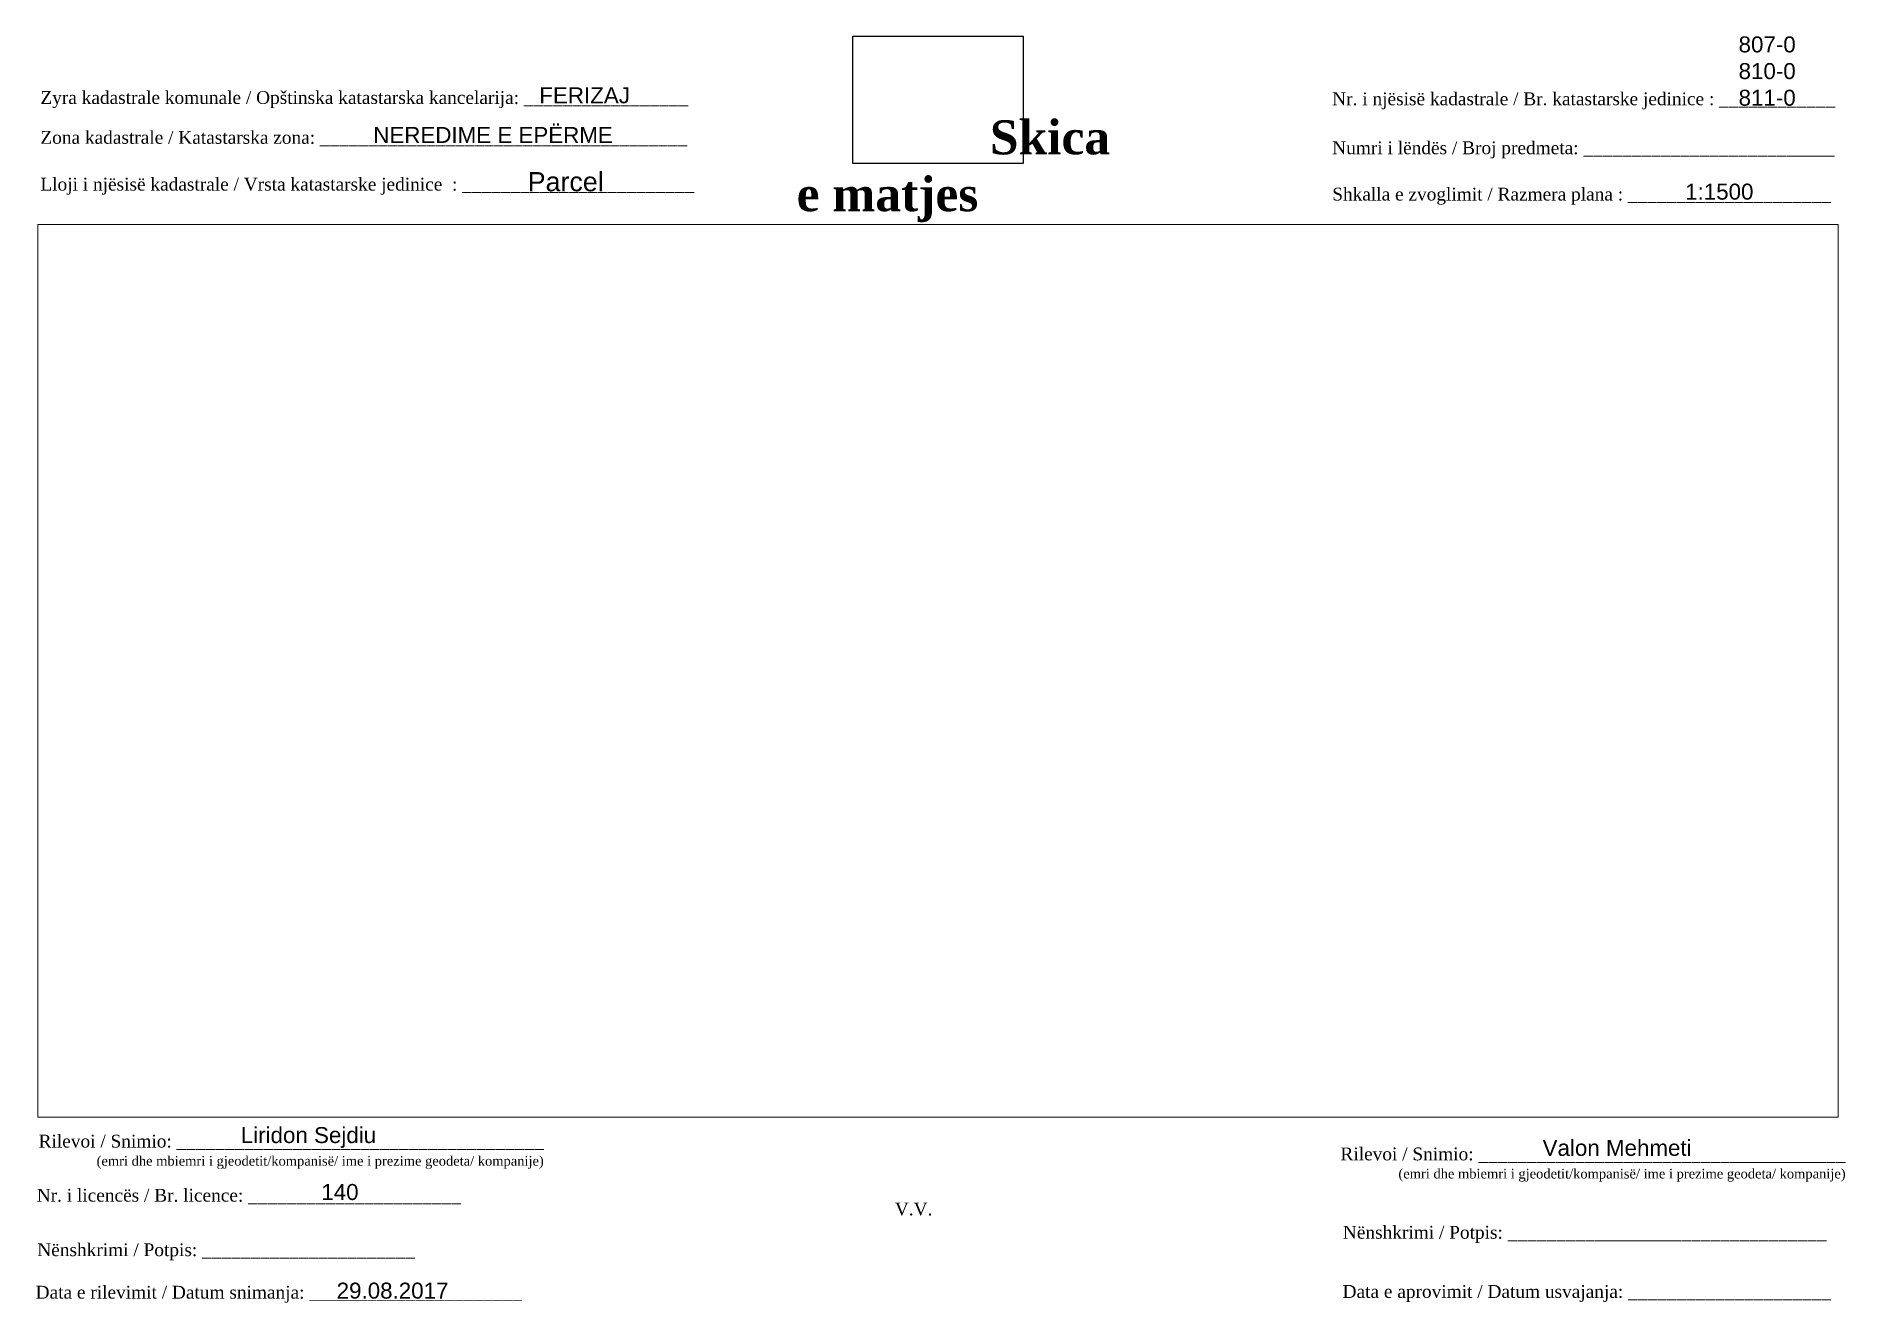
# Paper-space layout 'Manuali (L)' of a CAD drawing. Header units: metres, sheet in millimetres. Extents: x 2 to 285, y 1 to 199.
import ezdxf

# ---------------------------------------------------------------- set-up
doc = ezdxf.new("R2010")
doc.units = ezdxf.units.M
for name, color, linetype in [('Dimensionet', 7, 'Continuous'), ('Korniza e jashtme', 7, 'Continuous'), ('Pikat e ndarjes', 1, 'Continuous')]:
    doc.layers.add(name, color=color, linetype=linetype)
doc.styles.get("Standard").update_dxf_attribs({"font": 'arial.ttf'})
picture_1 = doc.add_image_def('image5.jpg', size_in_pixel=(1111, 831))

psp = doc.layouts.new('Manuali (L)')

# ---------------------------------------------------------------- texts
for s, insert, char_height, width, attachment_point in [('807-0\\P810-0\\P811-0', (272.89, 193.3), 2.5, 9.6047, 5), ('{\\fTimes New Roman|b0|i0|c0|p18;Zyra kadastrale komunale / Opštinska katastarska kancelarija: _________________}', (2.98, 190.18), 2, 100.6873, 1), ('FERIZAJ', (88.05, 189.51), 2.5, 9.9735, 5), ('{\\fTimes New Roman|b0|i0|c0|p18;Nr. i njësisë kadastrale / Br. katastarske jedinice : ____________}', (204.91, 189.98), 2, 79.9484, 1), ('{\\fTimes New Roman|b0|i0|c0|p18;Zona kadastrale / Katastarska zona: ______________________________________}', (2.98, 183.95), 2, 100.6873, 1), ('NEREDIME E EPËRME', (73.73, 183.33), 2.5, 45.0595, 5), ('{\\fTimes New Roman|b0|i0|c0|p18;Numri i lëndës / Broj predmeta: __________________________}', (204.91, 182.32), 2, 79.9484, 1), ('{\\fTimes New Roman|b0|i0|c0|p18;Lloji i njësisë kadastrale / Vrsta katastarske jedinice  : ________________________}', (2.98, 176.63), 2, 100.6873, 1), ('{\\fArial|b0|i0|c0|p34;Parcel}', (85.09, 176), 3, 11.2939, 5), ('1:1500', (265.41, 174.45), 2.5, 10.1784, 5), ('{\\fTimes New Roman|b0|i0|c0|p18;Shkalla e zvoglimit / Razmera plana : _____________________}', (204.91, 175.08), 2, 79.9484, 1)]:
    psp.add_mtext(s, dxfattribs=dict(insert=insert, char_height=char_height, width=width, attachment_point=attachment_point))
at = {"layer": 'Dimensionet', "attachment_point": 1}
for s, insert, char_height, width in [('\\pi87.864;{\\fBook Antiqua|b1|i0|c0|p18;\\H1.333x;                 Skica e matjes}', (121.19, 185.63), 4, 53.6462), ('Liridon Sejdiu', (34.3, 28.22), 2.5, 29.4868), ('{\\fTimes New Roman|b0|i0|c0|p18; Rilevoi / Snimio: ______________________________________\\P             \\H0.75x;(emri dhe mbiemri i gjeodetit/kompanisë/ ime i prezime geodeta/ kompanije)}', (1.95, 27.02), 2, 87.3883), ('Valon Mehmeti', (237.79, 26.22), 2.5, 29.4868), ('{\\fTimes New Roman|b0|i0|c0|p18; Rilevoi / Snimio: ______________________________________\\P             \\H0.75x;(emri dhe mbiemri i gjeodetit/kompanisë/ ime i prezime geodeta/ kompanije)}', (205.44, 25.02), 2, 87.3883), ('{\\fTimes New Roman|b0|i0|c0|p18; Nr. i licencës / Br. licence: ______________________\\P                                }', (1.65, 18.56), 2, 83.344), ('140', (46.89, 19.32), 2.5, 5.2174), ('{\\fTimes New Roman|b0|i0|c0|p18;V.V.                                 }', (136.54, 16.41), 2, 9.4297), ('{\\fTimes New Roman|b0|i0|c0|p18; Nënshkrimi / Potpis: _________________________________\\P                                 }', (205.82, 12.77), 2, 77.1969), ('{\\fTimes New Roman|b0|i0|c0|p18; Nënshkrimi / Potpis: ______________________\\P                                 }', (1.74, 10.04), 2, 83.344), ('{\\fTimes New Roman|b0|i0|c0|p18; Data e rilevimit / Datum snimanja: ______________________\\P                                 }', (1.48, 3.4), 2, 83.344), ('29.08.2017', (49.29, 3.9), 2.5, 29.4868), ('{\\fTimes New Roman|b0|i0|c0|p18; Data e aprovimit / Datum usvajanja: _____________________}', (205.77, 3.52), 2, 76.9389)]:
    psp.add_mtext(s, dxfattribs=dict(at, insert=insert, char_height=char_height, width=width))

# ---------------------------------------------------------------- pictures from other files: only their frames are drawn
at = {"layer": 'Pikat e ndarjes', "color": 0}
image = psp.add_image(picture_1, insert=(129.98, 178.85), size_in_units=(26.61, 19.91), dxfattribs=at)
image.dxf.flags = 7

# ---------------------------------------------------------------- viewports
at = {"layer": 'Korniza e jashtme', "view_target_point": (370776.427, 310629.57)}
psp.add_viewport(center=(143.28, 99.55), size=(281.44, 139.5943), view_center_point=(7137270.418, 4381817.096), view_height=209.41239, dxfattribs=at)

doc.saveas('drawing.dxf')
